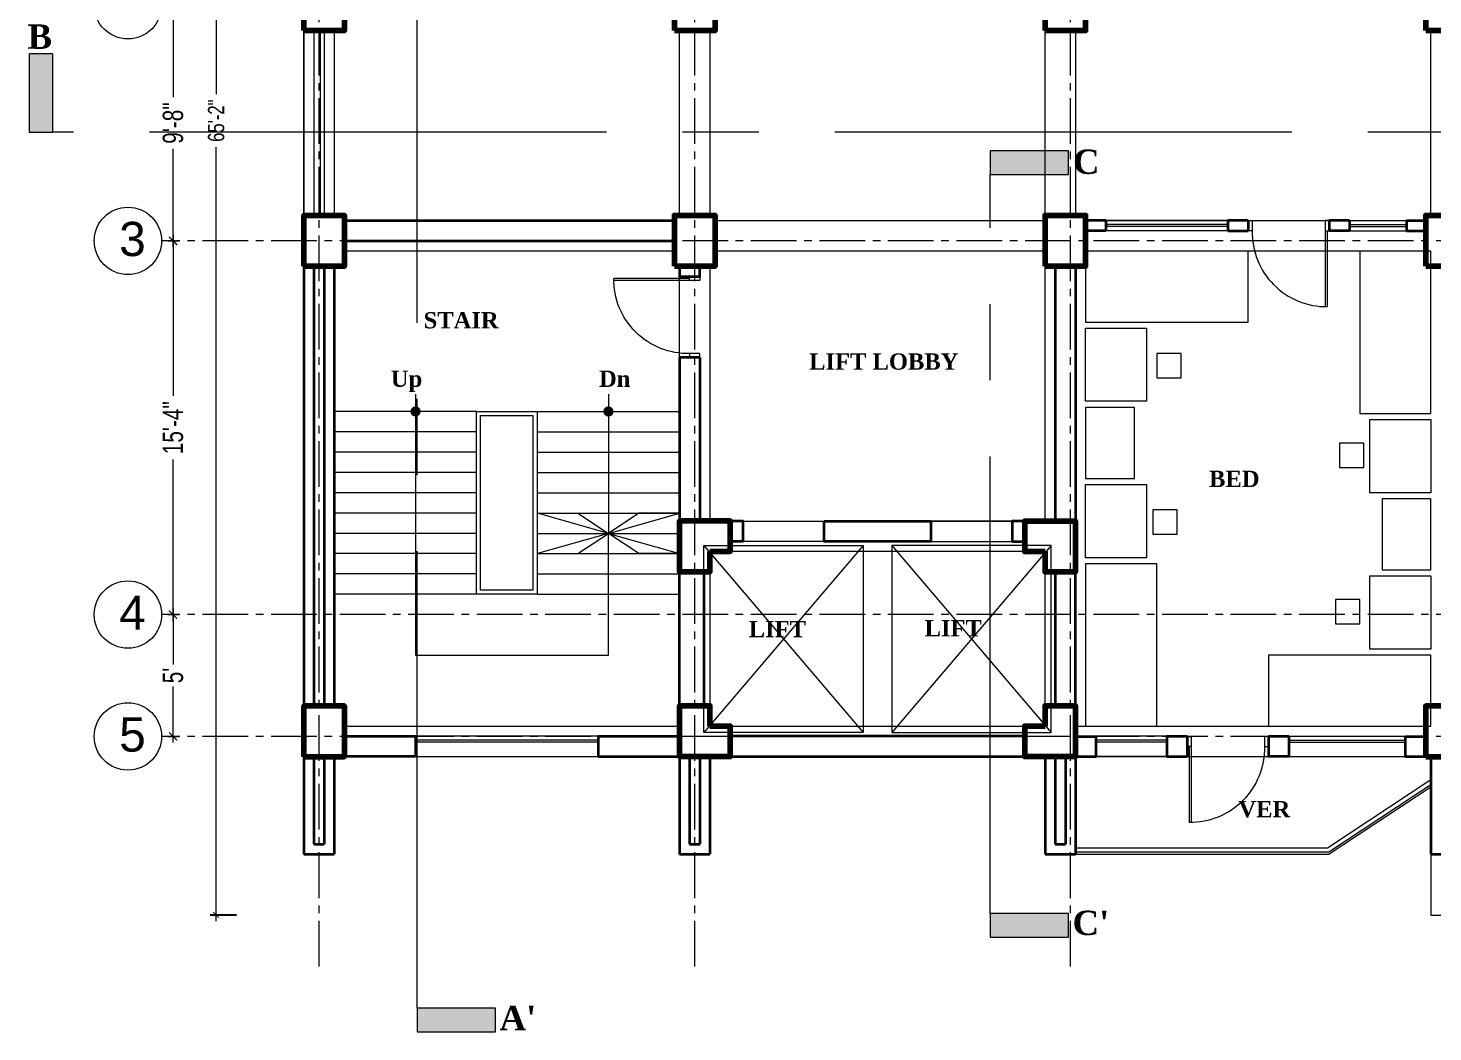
# Model space of a CAD drawing. Header units: feet. Extents: x 25261344 to 25389498, y 30010528 to 30074588.
# Drawn here: x 25384702 to 25385394, y 30072086 to 30072580 of the extents above; entities that cross this region are included whole.
import ezdxf

# ---------------------------------------------------------------- set-up
doc = ezdxf.new("R2010")
doc.units = ezdxf.units.FT
doc.header["$LTSCALE"] = 30
doc.header["$MEASUREMENT"] = 0
doc.header["$PDMODE"] = 32
doc.header["$PDSIZE"] = 15
doc.linetypes.add('CENTER2', pattern=[1.125, 0.75, -0.125, 0.125, -0.125])
doc.layers.get('0').update_dxf_attribs({"lineweight": 5})
for name, color, linetype, lineweight in [('Column', 1, 'Continuous', 80), ('Dim-1', 7, 'Continuous', 9), ('Door', 32, 'Continuous', 5), ('Furnitures', 251, 'Continuous', 9), ('GRADE BEAM', 2, 'Continuous', 20), ('grid text', 252, 'CENTER2', 9), ('LINE', 193, 'Continuous', 9), ('line 2', 7, 'Continuous', 13), ('rail', 224, 'Continuous', 9), ('STAIR', 243, 'Continuous', 13), ('TEXT', 7, 'Continuous', 18), ('WALL', 7, 'Continuous', 35), ('WIN', 142, 'Continuous', 20)]:
    doc.layers.add(name, color=color, linetype=linetype, lineweight=lineweight)
doc.styles.add('RomanS', font='swissl.ttf')
doc.styles.get("Standard").update_dxf_attribs({"font": 'timesbd.ttf'})
doc.styles.add('SWIS_LT', font='swisscl.ttf')
doc.dimstyles.new('dim-02', dxfattribs={"dimtxt": 8, "dimasz": 3, "dimexe": 3, "dimexo": 3, "dimgap": 2, "dimtad": 0, "dimdec": 0, "dimzin": 0, "dimdsep": 46, "dimlunit": 4, "dimtxsty": 'SWIS_LT', "dimblk": 'ARCHTICK', "dimcen": 2, "dimdle": 3, "dimclrd": 256, "dimclre": 256, "dimclrt": 256, "dimadec": 0, "dimazin": 0, "dimtfac": 1, "dimtdec": 0, "dimtix": 1, "dimtmove": 0, "dimatfit": 3, "dimfxl": 0, "dimfrac": 2, "dimtolj": 1, "dimtzin": 1, "dimlwd": -1, "dimarcsym": 0})

# ---------------------------------------------------------------- blocks, each defined once
blk = doc.blocks.new('FG')
at = {"layer": 'Door'}
for p, q in [((-2, -5), (-2, -42.39)), ((-1, -5), (-1, -42.39))]:
    blk.add_line(p, q, dxfattribs=at)
for points in [[(-40, 0), (-38, 0), (-38, -5), (-40, -5)], [(0, 0), (-2, 0), (-2, -5), (0, -5)]]:
    blk.add_lwpolyline(points, dxfattribs=at)
blk.add_arc((-1.44, -5.83), 36.57, 178.70538, 270.69047, dxfattribs=at)
blk = doc.blocks.new('_ArchTick')
at = {"color": 0, "linetype": 'ByBlock', "const_width": 0.15}
blk.add_lwpolyline([(-0.5, -0.5), (0.5, 0.5)], dxfattribs=at)
blk = doc.blocks.new('*D123')
for p, q in [((25359535.03, 30072594.7), (25359535.03, 30072546.38)), ((25359535.03, 30072472.7), (25359535.03, 30072521.01))]:
    blk.add_line(p, q)
at = {"lineweight": -2}
for p, q in [((25359532.41, 30072591.7), (25359538.03, 30072591.7)), ((25359532.41, 30072475.7), (25359538.03, 30072475.7))]:
    blk.add_line(p, q, dxfattribs=at)
at = {"layer": 'Defpoints', "color": 0}
for p in [(25359529.41, 30072591.7), (25359529.41, 30072475.7), (25359535.03, 30072475.7)]:
    blk.add_point(p, dxfattribs=at)
at = {"xscale": 4, "yscale": 4, "zscale": 4}
for p, rotation in [((25359535.03, 30072591.7), 90), ((25359535.03, 30072475.7), 270)]:
    blk.add_blockref('_ArchTick', p, dxfattribs=dict(at, rotation=rotation))
at = {"insert": (25359535.03, 30072533.7), "char_height": 10, "attachment_point": 5, "rotation": 90, "style": 'SWIS_LT'}
blk.add_mtext('\\A1;9\'-8"', dxfattribs=at)
blk = doc.blocks.new('*D124')
for p, q in [((25359535.03, 30072478.7), (25359535.03, 30072399.38)), ((25359535.03, 30072288.7), (25359535.03, 30072368.02))]:
    blk.add_line(p, q)
at = {"lineweight": -2}
for p, q in [((25359532.41, 30072475.7), (25359538.03, 30072475.7)), ((25359532.41, 30072291.7), (25359538.03, 30072291.7))]:
    blk.add_line(p, q, dxfattribs=at)
at = {"layer": 'Defpoints', "color": 0}
for p in [(25359529.41, 30072475.7), (25359529.41, 30072291.7), (25359535.03, 30072291.7)]:
    blk.add_point(p, dxfattribs=at)
at = {"xscale": 4, "yscale": 4, "zscale": 4}
for p, rotation in [((25359535.03, 30072475.7), 90), ((25359535.03, 30072291.7), 270)]:
    blk.add_blockref('_ArchTick', p, dxfattribs=dict(at, rotation=rotation))
at = {"insert": (25359535.03, 30072383.7), "char_height": 10, "attachment_point": 5, "rotation": 90, "style": 'SWIS_LT'}
blk.add_mtext('\\A1;15\'-4"', dxfattribs=at)
blk = doc.blocks.new('*D117')
at = {"lineweight": -2}
for p, q in [((25359532.41, 30072291.7), (25359538.03, 30072291.7)), ((25359532.41, 30072231.7), (25359538.03, 30072231.7))]:
    blk.add_line(p, q, dxfattribs=at)
for p, q in [((25359535.03, 30072294.7), (25359535.03, 30072267.1)), ((25359535.03, 30072228.7), (25359535.03, 30072256.29))]:
    blk.add_line(p, q)
at = {"layer": 'Defpoints', "color": 0}
for p in [(25359529.41, 30072291.7), (25359529.41, 30072231.7), (25359535.03, 30072231.7)]:
    blk.add_point(p, dxfattribs=at)
at = {"xscale": 4, "yscale": 4, "zscale": 4}
for p, rotation in [((25359535.03, 30072291.7), 90), ((25359535.03, 30072231.7), 270)]:
    blk.add_blockref('_ArchTick', p, dxfattribs=dict(at, rotation=rotation))
at = {"insert": (25359535.03, 30072261.7), "char_height": 10, "attachment_point": 5, "rotation": 90, "style": 'SWIS_LT'}
blk.add_mtext("\\A1;5'", dxfattribs=at)
blk = doc.blocks.new('*D179')
at = {"layer": 'Defpoints', "color": 0}
for p in [(25384794.74, 30072926.03), (25385592.89, 30072926.03), (25385592.89, 30072143.7)]:
    blk.add_point(p, dxfattribs=at)
at = {"layer": 'Dim-1', "lineweight": -2}
for p, q in [((25384804.74, 30072926.03), (25384791.74, 30072926.03)), ((25384804.74, 30072143.7), (25384791.74, 30072143.7))]:
    blk.add_line(p, q, dxfattribs=at)
at = {"layer": 'Dim-1'}
for p, q in [((25384794.74, 30072929.03), (25384794.74, 30072547.92)), ((25384794.74, 30072140.7), (25384794.74, 30072521.81))]:
    blk.add_line(p, q, dxfattribs=at)
at = {"layer": 'Dim-1', "xscale": 3, "yscale": 3, "zscale": 3}
for p, rotation in [((25384794.74, 30072926.03), 90), ((25384794.74, 30072143.7), 270)]:
    blk.add_blockref('_ArchTick', p, dxfattribs=dict(at, rotation=rotation))
at = {"layer": 'Dim-1', "insert": (25384794.74, 30072534.87), "char_height": 8, "attachment_point": 5, "rotation": 90, "style": 'SWIS_LT'}
blk.add_mtext('\\A1;65\'-2"', dxfattribs=at)
blk = doc.blocks.new('T B')
at = {"layer": 'GRADE BEAM'}
for points in [[(25352253.54, 30069132.07), (25352268.54, 30069132.07), (25352268.54, 30069041.07), (25352253.54, 30069041.07)], [(25352438.54, 30069132.07), (25352453.54, 30069132.07), (25352453.54, 30069041.07), (25352438.54, 30069041.07)], [(25352618.54, 30069132.07), (25352633.54, 30069132.07), (25352633.54, 30069041.07), (25352618.54, 30069041.07)], [(25352808.54, 30069132.07), (25352823.54, 30069132.07), (25352823.54, 30069041.07), (25352808.54, 30069041.07)], [(25352436.04, 30069038.57), (25352436.04, 30069023.57), (25352273.54, 30069023.57), (25352273.54, 30069038.57)], [(25352618.54, 30069038.57), (25352618.54, 30069023.57), (25352456.04, 30069023.57), (25352456.04, 30069038.57)], [(25352806.04, 30069038.57), (25352806.04, 30069023.57), (25352638.54, 30069023.57), (25352638.54, 30069038.57)], [(25352253.54, 30069016.07), (25352268.54, 30069016.07), (25352268.54, 30068799.57), (25352253.54, 30068799.57)], [(25352438.54, 30069016.07), (25352453.54, 30069016.07), (25352453.54, 30068890.57), (25352438.54, 30068890.57)], [(25352618.54, 30069016.07), (25352633.54, 30069016.07), (25352633.54, 30068890.57), (25352618.54, 30068890.57)], [(25352608.54, 30068890.57), (25352608.54, 30068875.57), (25352463.54, 30068875.57), (25352463.54, 30068890.57)], [(25352438.54, 30068865.57), (25352453.54, 30068865.57), (25352453.54, 30068799.57), (25352438.54, 30068799.57)], [(25352618.54, 30068865.57), (25352633.54, 30068865.57), (25352633.54, 30068799.57), (25352618.54, 30068799.57)], [(25352438.54, 30068789.57), (25352438.54, 30068774.57), (25352273.54, 30068774.57), (25352273.54, 30068789.57)], [(25352608.54, 30068789.69), (25352608.54, 30068774.69), (25352463.54, 30068774.57), (25352463.54, 30068789.57)], [(25352806.04, 30068789.57), (25352806.04, 30068774.57), (25352633.54, 30068774.57), (25352633.54, 30068789.57)], [(25352253.54, 30068774.57), (25352268.54, 30068774.57), (25352268.54, 30068726.57), (25352253.54, 30068726.57)], [(25352438.54, 30068774.57), (25352453.54, 30068774.57), (25352453.54, 30068726.57), (25352438.54, 30068726.57)], [(25352618.54, 30068774.57), (25352633.54, 30068774.57), (25352633.54, 30068726.57), (25352618.54, 30068726.57)], [(25352808.54, 30068774.57), (25352823.54, 30068774.57), (25352823.54, 30068726.57), (25352808.54, 30068726.57)]]:
    blk.add_lwpolyline(points, close=True, dxfattribs=at)
blk = doc.blocks.new('COL2')
at = {"layer": 'Column'}
for points in [[(-20, -266.5), (0, -266.5), (0, -241.5), (-20, -241.5)], [(162.5, -266.5), (182.5, -266.5), (182.5, -241.5), (162.5, -241.5)], [(345, -266.5), (365, -266.5), (365, -241.5), (345, -241.5)], [(532.5, -266.5), (552.5, -266.5), (552.5, -241.5), (532.5, -241.5)], [(-20, -382.5), (0, -382.5), (0, -357.5), (-20, -357.5)], [(162.5, -382.5), (182.5, -382.5), (182.5, -357.5), (162.5, -357.5)], [(345, -382.5), (365, -382.5), (365, -357.5), (345, -357.5)], [(532.5, -382.5), (552.5, -382.5), (552.5, -357.5), (532.5, -357.5)], [(-20, -624), (0, -624), (0, -599), (-20, -599)], [(532.5, -624), (552.5, -624), (552.5, -599), (532.5, -599)]]:
    blk.add_lwpolyline(points, close=True, dxfattribs=at)
for points in [[(180, -522.88), (180, -532.88), (165, -532.88), (165, -507.88), (190, -507.88), (190, -522.88), (180, -522.88)], [(345, -523), (335, -523), (335, -508), (360, -508), (360, -533), (345, -533), (345, -523)], [(180, -608.88), (190, -608.88), (190, -623.88), (165, -623.88), (165, -598.88), (180, -598.88), (180, -608.88)], [(345, -608.88), (345, -598.88), (360, -598.88), (360, -623.88), (335, -623.88), (335, -608.88), (345, -608.88)]]:
    blk.add_lwpolyline(points, dxfattribs=at)
at = {"layer": 'GRADE BEAM'}
blk.add_blockref('T B', (-25352273.54, -30069398.57), dxfattribs=at)
blk = doc.blocks.new('DGFGSDFG')
at = {"layer": 'grid text'}
for p, q in [((25359606.96, 30072118.41), (25359606.96, 30072999.78)), ((25359791.96, 30072118.41), (25359791.96, 30072999.78)), ((25359976.96, 30072118.41), (25359976.96, 30072999.78)), ((25361090.85, 30072475.7), (25359529.41, 30072475.7)), ((25361090.85, 30072291.7), (25359529.41, 30072291.7)), ((25361090.85, 30072231.7), (25359529.41, 30072231.7))]:
    blk.add_line(p, q, dxfattribs=at)
at = {"layer": 'grid text', "linetype": 'Continuous'}
for centre in [(25359512.81, 30072591.7), (25359512.81, 30072475.7), (25359512.81, 30072291.7), (25359512.81, 30072231.7)]:
    blk.add_circle(centre, 16.59, dxfattribs=at)
at = {"layer": 'grid text', "char_height": 16.842, "attachment_point": 1, "style": 'RomanS'}
for s, insert in [('{\\C256;3}', (25359508.51, 30072485.06)), ('{\\C256;4}', (25359508.51, 30072301.06)), ('{\\C256;5}', (25359508.51, 30072241.06))]:
    blk.add_mtext_dynamic_manual_height_columns(s, width=25.401, gutter_width=84.21, heights=[32.6], dxfattribs=dict(at, insert=insert))
for base, p1, p2, picture, middle in [((25359535.03, 30072475.7), (25359529.41, 30072591.7), (25359529.41, 30072475.7), '*D123', (25359535.03, 30072533.7)), ((25359535.03, 30072291.7), (25359529.41, 30072475.7), (25359529.41, 30072291.7), '*D124', (25359535.03, 30072383.7)), ((25359535.03, 30072231.7), (25359529.41, 30072291.7), (25359529.41, 30072231.7), '*D117', (25359535.03, 30072261.7))]:
    dim = blk.add_linear_dim(base=base, p1=p1, p2=p2, angle=90, dimstyle='dim-02', override={"dimtxt": 10, "dimtmove": 1, "dimfxl": 10})
    dim.commit()
    dim.dimension.update_dxf_attribs({"geometry": picture, "text_midpoint": middle})

msp = doc.modelspace()

# ---------------------------------------------------------------- hatches: boundary and pattern name
at = {"linetype": 'CENTER2', "ltscale": 10}
h = msp.add_hatch(color=256, dxfattribs=at)
h.paths.add_polyline_path([(25384714.28, 30072563.22), (25384714.28, 30072529.2), (25384702.63, 30072529.2), (25384702.63, 30072563.22)])
h.paths.add_polyline_path([(25384714.28, 30072567.75), (25384714.28, 30072563.22), (25384702.63, 30072563.22), (25384702.63, 30072567.75)])
h = msp.add_hatch(color=256, dxfattribs=at)
h.paths.add_polyline_path([(25385209.89, 30072508.45), (25385175.87, 30072508.45), (25385175.87, 30072520.1), (25385209.89, 30072520.1)])
h.paths.add_polyline_path([(25385214.42, 30072508.45), (25385209.89, 30072508.45), (25385209.89, 30072520.1), (25385214.42, 30072520.1)])
for points in [[(25385214.42, 30072132.91), (25385175.87, 30072132.91), (25385175.87, 30072144.56), (25385214.42, 30072144.56)], [(25384932.22, 30072086.24), (25384893.66, 30072086.24), (25384893.66, 30072097.89), (25384932.22, 30072097.89)]]:
    msp.add_hatch(color=256, dxfattribs=at).paths.add_polyline_path(points)

# ---------------------------------------------------------------- linework, layer by layer
for p, q in [((25384893.66, 30072097.89), (25384893.66, 30073036.17)), ((25386336.92, 30072529.2), (25384714.28, 30072529.2)), ((25385175.87, 30072144.56), (25385175.87, 30072508.45))]:
    msp.add_line(p, q, dxfattribs=at)
for points in [[(25384714.28, 30072529.2), (25384714.28, 30072567.75), (25384702.63, 30072567.75), (25384702.63, 30072529.2)], [(25385175.87, 30072508.45), (25385214.42, 30072508.45), (25385214.42, 30072520.1), (25385175.87, 30072520.1)], [(25385175.87, 30072132.91), (25385214.42, 30072132.91), (25385214.42, 30072144.56), (25385175.87, 30072144.56)], [(25384893.66, 30072086.24), (25384932.22, 30072086.24), (25384932.22, 30072097.89), (25384893.66, 30072097.89)]]:
    msp.add_lwpolyline(points, close=True, dxfattribs=at)
msp.add_lwpolyline([(25385392.89, 30072173.7), (25385392.89, 30072143.7), (25385592.89, 30072143.7), (25385592.89, 30072173.7)])
at = {"layer": 'Furnitures'}
for points in [[(25385302.89, 30072470.7), (25385222.89, 30072470.7), (25385222.89, 30072435.7), (25385302.89, 30072435.7)], [(25385392.89, 30072390.7), (25385392.89, 30072470.7), (25385357.89, 30072470.7), (25385357.89, 30072390.7)], [(25385222.89, 30072432.7), (25385252.89, 30072432.7), (25385252.89, 30072396.7), (25385222.89, 30072396.7)], [(25385269.91, 30072420.31), (25385257.91, 30072420.31), (25385257.91, 30072408.31), (25385269.91, 30072408.31)], [(25385222.89, 30072358.7), (25385246.89, 30072358.7), (25385246.89, 30072393.7), (25385222.89, 30072393.7)], [(25385222.89, 30072358.7), (25385246.89, 30072358.7), (25385246.89, 30072393.7), (25385222.89, 30072393.7)], [(25385392.89, 30072351.7), (25385362.89, 30072351.7), (25385362.89, 30072387.7), (25385392.89, 30072387.7)], [(25385347.87, 30072364.08), (25385359.87, 30072364.08), (25385359.87, 30072376.08), (25385347.87, 30072376.08)], [(25385222.89, 30072355.7), (25385252.89, 30072355.7), (25385252.89, 30072319.7), (25385222.89, 30072319.7)], [(25385392.89, 30072348.7), (25385368.89, 30072348.7), (25385368.89, 30072313.7), (25385392.89, 30072313.7)], [(25385267.91, 30072343.31), (25385255.91, 30072343.31), (25385255.91, 30072331.31), (25385267.91, 30072331.31)], [(25385222.89, 30072316.7), (25385222.89, 30072236.7), (25385257.89, 30072236.7), (25385257.89, 30072316.7)], [(25385392.89, 30072274.7), (25385362.89, 30072274.7), (25385362.89, 30072310.7), (25385392.89, 30072310.7)], [(25385345.88, 30072287.08), (25385357.88, 30072287.08), (25385357.88, 30072299.08), (25385345.88, 30072299.08)], [(25385312.89, 30072236.7), (25385392.89, 30072236.7), (25385392.89, 30072271.7), (25385312.89, 30072271.7)]]:
    msp.add_lwpolyline(points, close=True, dxfattribs=at)
at = {"layer": 'LINE', "color": 0, "ltscale": 10, "const_width": 2.5}
for points in [[(25384892.89, 30072392.95, -1), (25384892.89, 30072390.45, -1)], [(25384987.89, 30072392.95, -1), (25384987.89, 30072390.45, -1)]]:
    msp.add_lwpolyline(points, format="xyb", close=True, dxfattribs=at)
at = {"layer": 'LINE', "color": 0, "ltscale": 10}
for points in [[(25384892.89, 30072400.16), (25384892.89, 30072271.7), (25384892.89, 30072271.7), (25384987.89, 30072271.7), (25384987.89, 30072331.7), (25384952.89, 30072321.7), (25384972.89, 30072321.7), (25384987.89, 30072331.7), (25385022.89, 30072321.7), (25385002.89, 30072321.7), (25384987.89, 30072331.7)], [(25384987.89, 30072400.16), (25384987.89, 30072331.7), (25384952.89, 30072341.7), (25384972.89, 30072341.7), (25384987.89, 30072331.7), (25385022.89, 30072341.7), (25385002.89, 30072341.7), (25384987.89, 30072331.7)]]:
    msp.add_lwpolyline(points, dxfattribs=at)
at = {"layer": 'line 2'}
for p, q in [((25384837.89, 30072579.2), (25384837.89, 30072488.2)), ((25384837.89, 30072579.2), (25384837.89, 30072488.2)), ((25384847.89, 30072579.2), (25384847.89, 30072488.2)), ((25384847.89, 30072579.2), (25384847.89, 30072488.2)), ((25385054.14, 30072337.7), (25385094.14, 30072337.7)), ((25385186.64, 30072337.7), (25385146.64, 30072337.7)), ((25385113.39, 30072325.7), (25385034.89, 30072233.7)), ((25385034.89, 30072325.7), (25385113.39, 30072233.7)), ((25385094.14, 30072327.7), (25385054.14, 30072327.7)), ((25385127.39, 30072325.7), (25385205.89, 30072233.7)), ((25385205.89, 30072325.7), (25385127.39, 30072233.7)), ((25385146.64, 30072327.7), (25385186.64, 30072327.7)), ((25385392.89, 30072206.7), (25385342.89, 30072173.7)), ((25385217.89, 30072173.7), (25385342.89, 30072173.7))]:
    msp.add_line(p, q, dxfattribs=at)
for points in [[(25385034.89, 30072325.7), (25385113.39, 30072325.7), (25385113.39, 30072233.7), (25385034.89, 30072233.7)], [(25385205.89, 30072325.7), (25385127.39, 30072325.7), (25385127.39, 30072233.7), (25385205.89, 30072233.7)]]:
    msp.add_lwpolyline(points, close=True, dxfattribs=at)
at = {"layer": 'rail'}
for p, q in [((25384842.89, 30072579.2), (25384842.89, 30072488.2)), ((25384842.89, 30072579.2), (25384842.89, 30072488.2)), ((25384842.89, 30072579.2), (25384842.89, 30072488.2)), ((25384845.89, 30072579.2), (25384845.89, 30072488.2)), ((25384845.89, 30072579.2), (25384845.89, 30072488.2)), ((25384845.89, 30072579.2), (25384845.89, 30072488.2)), ((25384922.89, 30072301.7), (25384922.89, 30072391.7)), ((25384922.89, 30072391.7), (25384952.89, 30072391.7)), ((25384924.89, 30072303.7), (25384924.89, 30072389.7)), ((25384924.89, 30072389.7), (25384950.89, 30072389.7)), ((25384950.89, 30072303.7), (25384950.89, 30072389.7)), ((25384952.89, 30072301.7), (25384952.89, 30072391.7)), ((25384950.89, 30072303.7), (25384924.89, 30072303.7)), ((25384952.89, 30072301.7), (25384922.89, 30072301.7)), ((25385392.89, 30072210.29), (25385341.99, 30072176.7)), ((25385392.89, 30072207.9), (25385342.59, 30072174.7)), ((25385341.99, 30072176.7), (25385217.89, 30072176.7)), ((25385342.59, 30072174.7), (25385217.89, 30072174.7))]:
    msp.add_line(p, q, dxfattribs=at)
at = {"layer": 'STAIR'}
for p, q in [((25384922.89, 30072391.7), (25384852.89, 30072391.7)), ((25384952.89, 30072391.7), (25385022.89, 30072391.7)), ((25384922.89, 30072381.7), (25384852.89, 30072381.7)), ((25384952.89, 30072381.7), (25385022.89, 30072381.7)), ((25384922.89, 30072371.7), (25384852.89, 30072371.7)), ((25384952.89, 30072371.7), (25385022.89, 30072371.7)), ((25384922.89, 30072361.7), (25384852.89, 30072361.7)), ((25384952.89, 30072361.7), (25385022.89, 30072361.7)), ((25384922.89, 30072351.7), (25384852.89, 30072351.7)), ((25384952.89, 30072351.7), (25385022.89, 30072351.7)), ((25384922.89, 30072341.7), (25384852.89, 30072341.7)), ((25384952.89, 30072341.7), (25385022.89, 30072341.7)), ((25384922.89, 30072331.7), (25384852.89, 30072331.7)), ((25384952.89, 30072331.7), (25385022.89, 30072331.7)), ((25384922.89, 30072321.7), (25384852.89, 30072321.7)), ((25384952.89, 30072321.7), (25385022.89, 30072321.7)), ((25384922.89, 30072311.7), (25384852.89, 30072311.7)), ((25384952.89, 30072311.7), (25385022.89, 30072311.7)), ((25384922.89, 30072301.7), (25384852.89, 30072301.7)), ((25384952.89, 30072301.7), (25385022.89, 30072301.7))]:
    msp.add_line(p, q, dxfattribs=at)
at = {"layer": 'WALL', "ltscale": 10}
for p, q in [((25384857.89, 30072485.7), (25385020.39, 30072485.7)), ((25385232.89, 30072485.7), (25385222.89, 30072485.7)), ((25385232.89, 30072485.7), (25385232.89, 30072480.7)), ((25385292.89, 30072485.7), (25385292.89, 30072480.7)), ((25385302.89, 30072485.7), (25385292.89, 30072485.7)), ((25385302.89, 30072485.7), (25385302.89, 30072480.7)), ((25385352.89, 30072485.7), (25385342.89, 30072485.7)), ((25385380.89, 30072485.7), (25385390.39, 30072485.7)), ((25385232.89, 30072480.7), (25385222.89, 30072480.7)), ((25385292.89, 30072480.7), (25385302.89, 30072480.7)), ((25385352.89, 30072480.7), (25385342.89, 30072480.7)), ((25385380.89, 30072480.7), (25385390.39, 30072480.7)), ((25384857.89, 30072475.7), (25385020.39, 30072475.7)), ((25384837.89, 30072463.2), (25384837.89, 30072246.7)), ((25384842.89, 30072463.2), (25384842.89, 30072246.7)), ((25384847.89, 30072463.2), (25384847.89, 30072246.7)), ((25384852.89, 30072463.2), (25384852.89, 30072246.7)), ((25385207.89, 30072463.2), (25385207.89, 30072337.7)), ((25385217.89, 30072463.2), (25385217.89, 30072337.7)), ((25385022.89, 30072418.2), (25385022.89, 30072337.7)), ((25385032.89, 30072418.2), (25385022.89, 30072418.2)), ((25385032.89, 30072418.2), (25385032.89, 30072337.7)), ((25384857.89, 30072231.82), (25384892.89, 30072231.82)), ((25384892.89, 30072231.82), (25384892.89, 30072221.82)), ((25384982.89, 30072231.82), (25385022.89, 30072231.82)), ((25385262.89, 30072231.82), (25385272.89, 30072231.82)), ((25385312.89, 30072231.82), (25385312.89, 30072221.82)), ((25385312.89, 30072231.82), (25385322.89, 30072231.82)), ((25385322.89, 30072231.82), (25385322.89, 30072221.82)), ((25384837.89, 30072221.7), (25384837.89, 30072173.7)), ((25384842.89, 30072221.7), (25384842.89, 30072178.7)), ((25384847.89, 30072221.7), (25384847.89, 30072178.7)), ((25384852.89, 30072221.7), (25384852.89, 30072173.7)), ((25384892.89, 30072221.82), (25384857.89, 30072221.82)), ((25384982.89, 30072221.82), (25385022.89, 30072221.82)), ((25385022.89, 30072221.7), (25385022.89, 30072173.7)), ((25385027.89, 30072221.7), (25385027.89, 30072178.7)), ((25385032.89, 30072221.7), (25385032.89, 30072178.7)), ((25385037.89, 30072221.7), (25385037.89, 30072173.7)), ((25385202.89, 30072221.7), (25385202.89, 30072173.7)), ((25385207.89, 30072221.7), (25385207.89, 30072178.7)), ((25385212.89, 30072221.7), (25385212.89, 30072178.7)), ((25385217.89, 30072221.7), (25385217.89, 30072173.7)), ((25385262.89, 30072221.82), (25385272.89, 30072221.82)), ((25385322.89, 30072221.82), (25385312.89, 30072221.82)), ((25385392.89, 30072221.7), (25385392.89, 30072173.7)), ((25384837.89, 30072173.7), (25384852.89, 30072173.7)), ((25384842.89, 30072178.7), (25384847.89, 30072178.7)), ((25385022.89, 30072173.7), (25385037.89, 30072173.7)), ((25385027.89, 30072178.7), (25385032.89, 30072178.7)), ((25385202.89, 30072173.7), (25385217.89, 30072173.7)), ((25385207.89, 30072178.7), (25385212.89, 30072178.7)), ((25385392.89, 30072173.7), (25385407.89, 30072173.7))]:
    msp.add_line(p, q, dxfattribs=at)
for points in [[(25385342.89, 30072485.7), (25385342.89, 30072480.7)], [(25385352.89, 30072485.7), (25385352.89, 30072480.7)], [(25385380.89, 30072485.7), (25385380.89, 30072480.7)], [(25385022.89, 30072463.2), (25385022.89, 30072458.2), (25385032.89, 30072458.2), (25385032.89, 30072463.2)], [(25384982.89, 30072231.82), (25384982.89, 30072221.82)], [(25385262.89, 30072231.82), (25385262.89, 30072221.82)], [(25385272.89, 30072231.82), (25385272.89, 30072221.82)]]:
    msp.add_lwpolyline(points, dxfattribs=at)
for points in [[(25385047.89, 30072337.82), (25385054.14, 30072337.82), (25385054.14, 30072327.7), (25385047.89, 30072327.7)], [(25385094.14, 30072337.7), (25385146.64, 30072337.7), (25385146.64, 30072327.7), (25385094.14, 30072327.7)], [(25385186.64, 30072327.7), (25385192.89, 30072327.7), (25385192.89, 30072337.7), (25385186.64, 30072337.7)], [(25385022.89, 30072312.82), (25385034.89, 30072312.82), (25385034.89, 30072246.82), (25385022.89, 30072246.82)], [(25385207.89, 30072246.82), (25385217.89, 30072246.82), (25385217.89, 30072312.7), (25385207.89, 30072312.7)], [(25385047.89, 30072221.82), (25385192.89, 30072221.82), (25385192.89, 30072231.82), (25385047.89, 30072231.82)], [(25385217.89, 30072231.7), (25385227.89, 30072231.7), (25385227.89, 30072221.7), (25385217.89, 30072221.7)], [(25385380.39, 30072231.7), (25385390.39, 30072231.7), (25385390.39, 30072221.7), (25385380.39, 30072221.7)]]:
    msp.add_lwpolyline(points, close=True, dxfattribs=at)
at = {"layer": 'WIN'}
for p, q in [((25385292.89, 30072485.7), (25385232.89, 30072485.7)), ((25385292.89, 30072483.7), (25385232.89, 30072483.7)), ((25385352.89, 30072485.7), (25385380.89, 30072485.7)), ((25385352.89, 30072483.7), (25385380.89, 30072483.7)), ((25385292.89, 30072482.7), (25385232.89, 30072482.7)), ((25385292.89, 30072480.7), (25385232.89, 30072480.7)), ((25385352.89, 30072482.7), (25385380.89, 30072482.7)), ((25385352.89, 30072480.7), (25385380.89, 30072480.7)), ((25384982.89, 30072231.82), (25384892.89, 30072231.82)), ((25384982.89, 30072229.82), (25384892.89, 30072229.82)), ((25384982.89, 30072228.82), (25384892.89, 30072228.82)), ((25385262.89, 30072231.82), (25385227.89, 30072231.82)), ((25385262.89, 30072229.82), (25385227.89, 30072229.82)), ((25385262.89, 30072228.82), (25385227.89, 30072228.82)), ((25385322.89, 30072231.82), (25385382.89, 30072231.82)), ((25385322.89, 30072229.82), (25385380.39, 30072229.82)), ((25385322.89, 30072228.82), (25385380.39, 30072228.82)), ((25384892.89, 30072221.82), (25384982.89, 30072221.82)), ((25385262.89, 30072221.82), (25385227.89, 30072221.82)), ((25385322.89, 30072221.82), (25385382.89, 30072221.82))]:
    msp.add_line(p, q, dxfattribs=at)

# ---------------------------------------------------------------- block references
msp.add_blockref('DGFGSDFG', (25238.44, 0))
at = {"layer": 'Dim-1'}
msp.add_blockref('COL2', (25384857.89, 30072845.7), dxfattribs=at)
at = {"layer": 'Door', "color": 2}
msp.add_blockref('FG', (25385342.89, 30072485.7), dxfattribs=at)
at = {"layer": 'Door', "color": 2, "xscale": -1, "rotation": 270}
msp.add_blockref('FG', (25385032.89, 30072458.2), dxfattribs=at)
at = {"layer": 'Door', "color": 2, "xscale": -1}
msp.add_blockref('FG', (25385272.89, 30072231.7), dxfattribs=at)

# ---------------------------------------------------------------- texts
at = {"linetype": 'CENTER2', "ltscale": 10, "char_height": 12, "attachment_point": 9}
for s, insert, width in [('B', (25384713.89, 30072570.2), 12.7148), ('C', (25385229.75, 30072508.49), 17.1805), ("C'", (25385234.56, 30072133.75), 28.5419), ("A'", (25384952.36, 30072087.08), 28.5419)]:
    msp.add_mtext(s, dxfattribs=dict(at, insert=insert, width=width))
at = {"layer": 'TEXT', "ltscale": 10, "char_height": 8, "attachment_point": 1}
for s, insert, width in [('STAIR', (25384896.89, 30072440.61), 174.7812), ('LIFT LOBBY', (25385086.72, 30072420.29), 179.7812), ('Up', (25384880.75, 30072411.83), 179.7812), ('Dn', (25384983.25, 30072411.83), 172.2812), ('BED', (25385283.66, 30072362.53), 179.7812), ('LIFT', (25385056.98, 30072288.57), 179.7812), ('LIFT', (25385143.58, 30072289), 179.7812), ('VER', (25385298.13, 30072199.9), 179.7812)]:
    msp.add_mtext(s, dxfattribs=dict(at, insert=insert, width=width))

# ---------------------------------------------------------------- dimensions: what is measured, and where the dimension line sits
at = {"layer": 'Dim-1'}
dim = msp.add_linear_dim(base=(25384794.74, 30072926.03), p1=(25385592.89, 30072143.7), p2=(25385592.89, 30072926.03), angle=90, dimstyle='dim-02', override={"dimtxt": 8, "dimfxl": 10}, dxfattribs=at)
dim.commit()
dim.dimension.update_dxf_attribs({"geometry": '*D179', "text_midpoint": (25384794.74, 30072534.87)})

doc.saveas('drawing.dxf')
